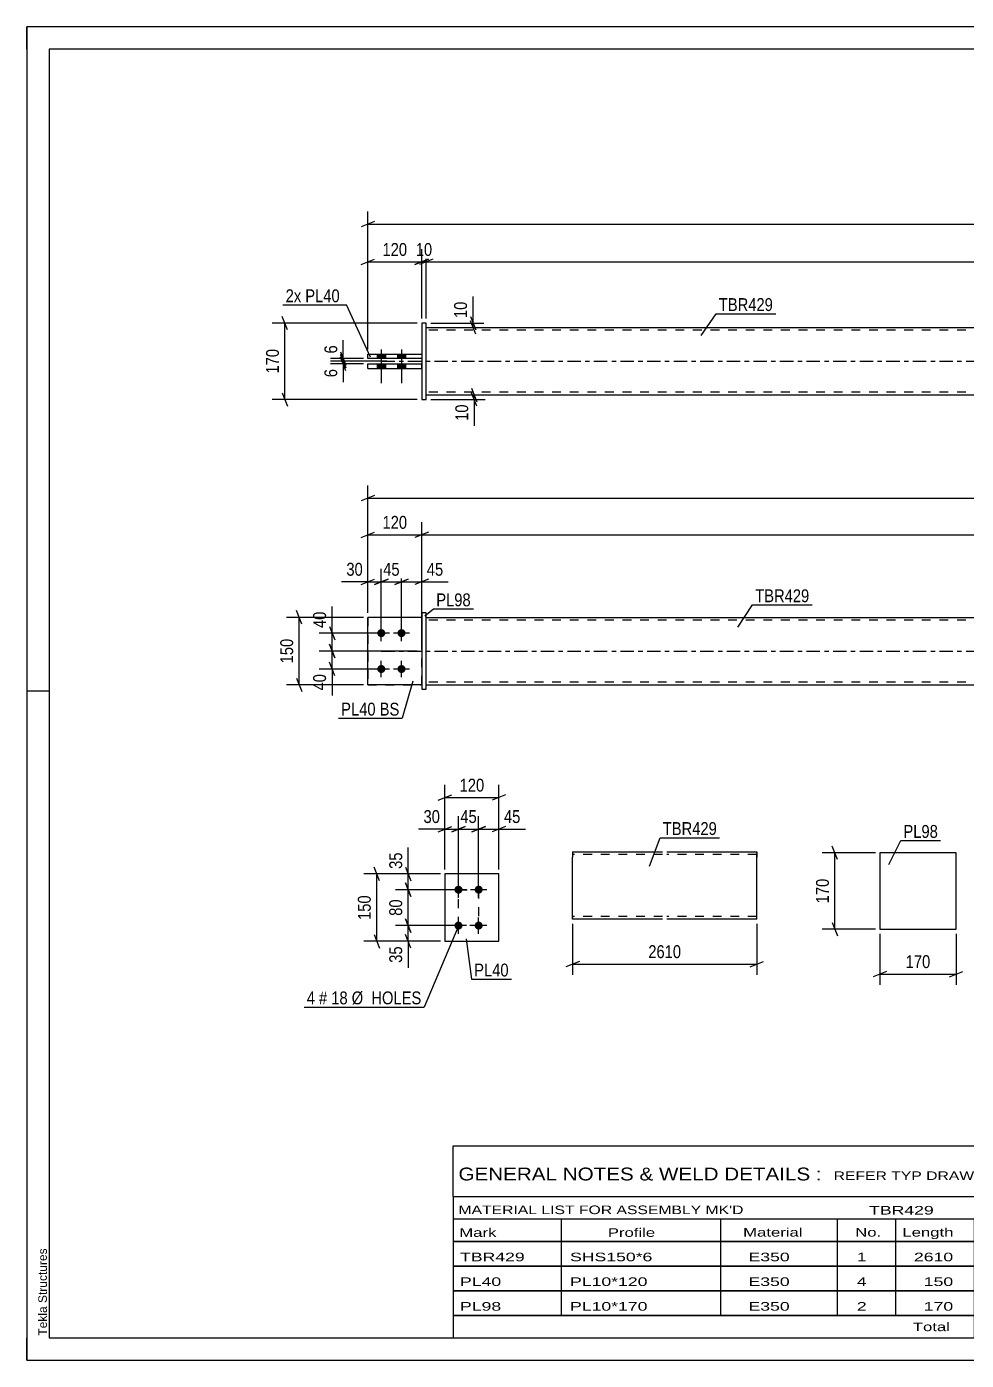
# Model space of a CAD drawing. Header units: millimetres. Extents: x 0 to 420, y 0 to 297.
# Drawn here: x 0 to 209.2, y 0 to 297 of the extents above; entities that cross this region are included whole.
import ezdxf

# ---------------------------------------------------------------- set-up
doc = ezdxf.new("R2010")
doc.units = ezdxf.units.MM
doc.linetypes.add('DXK_LINE_DOT2', pattern=[3.9198, 1.9599, -1.9599])
doc.linetypes.add('DXK_LINE_DOT3', pattern=[5.9187, 2.979, -0.9799, 0.9799, -0.9799])
doc.styles.add('Arial', font='ARIAL.TTF', dxfattribs={"height": 0.2})
doc.styles.add('Arial Narrow', font='ARIALN.TTF', dxfattribs={"height": 0.2})

# ---------------------------------------------------------------- blocks, each defined once
blk = doc.blocks.new('Unknown-580574334-1163')
at = {"color": 5, "linetype": 'Continuous'}
for p, q in [((420, 297), (0, 297)), ((0, 297), (0, 0)), ((0, 292), (0, 297)), ((415, 292), (5, 292)), ((5, 292), (5, 5)), ((5, 149), (0, 149)), ((0, 0), (0, 5)), ((5, 5), (415, 5)), ((0, 0), (420, 0))]:
    blk.add_line(p, q, dxfattribs=at)
at = {"color": 174, "linetype": 'Continuous', "style": 'Arial'}
blk.add_text('Tekla Structures', height=1.9102, rotation=90, dxfattribs=at).set_placement((4.5, 5.5))
blk = doc.blocks.new('Part-580574334-1761 - 1733')
at = {"color": 2, "linetype": 'Continuous'}
for p, q in [((87.97, 165.45), (75.97, 165.45)), ((75.97, 150.45), (75.97, 165.45)), ((87.97, 150.45), (75.97, 150.45))]:
    blk.add_line(p, q, dxfattribs=at)
at = {"color": 7, "linetype": 'DXK_LINE_DOT2'}
blk.add_line((87.97, 150.45), (87.97, 165.45), dxfattribs=at)
blk = doc.blocks.new('Bolt-580574334-1735 - 1733')
at = {"linetype": 'Continuous'}
for points in [[(78.97, 161.05, -1), (78.97, 162.85, -1)], [(83.47, 161.05, -1), (83.47, 162.85, -1)], [(78.97, 153.05, -1), (78.97, 154.85, -1)], [(83.47, 153.05, -1), (83.47, 154.85, -1)]]:
    blk.add_hatch(color=1, dxfattribs=at).paths.add_polyline_path(points)
at = {"color": 1, "linetype": 'Continuous'}
for p, q in [((78.97, 160.15), (78.97, 163.75)), ((83.47, 160.15), (83.47, 163.75)), ((80.77, 161.95), (77.17, 161.95)), ((85.27, 161.95), (81.67, 161.95)), ((78.97, 152.15), (78.97, 155.75)), ((83.47, 152.15), (83.47, 155.75)), ((80.77, 153.95), (77.17, 153.95)), ((85.27, 153.95), (81.67, 153.95))]:
    blk.add_line(p, q, dxfattribs=at)
blk = doc.blocks.new('Part-580574334-1741 - 1733')
at = {"color": 2, "linetype": 'Continuous'}
for p, q in [((88.97, 165.45), (216.97, 165.45)), ((217.07, 165.45), (345.07, 165.45)), ((88.97, 150.45), (216.97, 150.45)), ((217.07, 150.45), (345.07, 150.45))]:
    blk.add_line(p, q, dxfattribs=at)
at = {"color": 7, "linetype": 'DXK_LINE_DOT2'}
for p, q in [((88.97, 150.45), (88.97, 165.45)), ((216.97, 164.85), (88.97, 164.85)), ((345.07, 164.85), (217.07, 164.85)), ((345.07, 150.45), (345.07, 165.45)), ((216.97, 151.05), (88.97, 151.05)), ((345.07, 151.05), (217.07, 151.05))]:
    blk.add_line(p, q, dxfattribs=at)
at = {"color": 7, "linetype": 'DXK_LINE_DOT3'}
for p, q in [((78.97, 157.95), (216.97, 157.95)), ((217.07, 157.95), (355.07, 157.95))]:
    blk.add_line(p, q, dxfattribs=at)
blk = doc.blocks.new('Part-580574334-1756 - 1733')
at = {"color": 2, "linetype": 'Continuous'}
for p, q in [((88.97, 166.45), (87.97, 166.45)), ((87.97, 166.45), (87.97, 149.45)), ((88.97, 149.45), (88.97, 166.45)), ((87.97, 149.45), (88.97, 149.45))]:
    blk.add_line(p, q, dxfattribs=at)
blk = doc.blocks.new('Part-580574334-1766 - 1733')
at = {"color": 7, "linetype": 'DXK_LINE_DOT2'}
for p, q in [((87.97, 165.45), (75.97, 165.45)), ((75.97, 165.45), (75.97, 150.45)), ((87.97, 150.45), (87.97, 165.45)), ((75.97, 150.45), (87.97, 150.45))]:
    blk.add_line(p, q, dxfattribs=at)
blk = doc.blocks.new('Part-580574334-1440 - 1390')
at = {"color": 2, "linetype": 'Continuous'}
for p, q in [((88.97, 229.99), (216.97, 229.99)), ((217.07, 229.99), (345.07, 229.99)), ((88.97, 214.99), (216.97, 214.99)), ((217.07, 214.99), (345.07, 214.99))]:
    blk.add_line(p, q, dxfattribs=at)
at = {"color": 7, "linetype": 'DXK_LINE_DOT2'}
for p, q in [((88.97, 214.99), (88.97, 229.99)), ((216.97, 229.39), (88.97, 229.39)), ((345.07, 229.39), (217.07, 229.39)), ((345.07, 229.99), (345.07, 214.99)), ((216.97, 215.59), (88.97, 215.59)), ((345.07, 215.59), (217.07, 215.59))]:
    blk.add_line(p, q, dxfattribs=at)
at = {"color": 7, "linetype": 'DXK_LINE_DOT3'}
for p, q in [((78.97, 222.49), (216.97, 222.49)), ((217.07, 222.49), (355.07, 222.49))]:
    blk.add_line(p, q, dxfattribs=at)
blk = doc.blocks.new('Bolt-580574334-1424 - 1390')
at = {"linetype": 'Continuous'}
for points in [[(78.07, 223.09), (79.87, 223.09), (79.87, 224.09), (78.07, 224.09)], [(78.07, 223.09), (79.87, 223.09), (79.87, 224.09), (78.07, 224.09)], [(82.57, 223.09), (84.37, 223.09), (84.37, 224.09), (82.57, 224.09)], [(82.57, 223.09), (84.37, 223.09), (84.37, 224.09), (82.57, 224.09)], [(78.07, 220.89), (79.87, 220.89), (79.87, 221.89), (78.07, 221.89)], [(78.07, 220.89), (79.87, 220.89), (79.87, 221.89), (78.07, 221.89)], [(82.57, 220.89), (84.37, 220.89), (84.37, 221.89), (82.57, 221.89)], [(82.57, 220.89), (84.37, 220.89), (84.37, 221.89), (82.57, 221.89)]]:
    blk.add_hatch(color=1, dxfattribs=at).paths.add_polyline_path(points)
at = {"color": 1, "linetype": 'Continuous'}
for p, q in [((78.07, 224.09), (78.07, 223.09)), ((78.07, 224.09), (78.07, 223.09)), ((78.97, 225.09), (78.97, 217.59)), ((78.97, 225.09), (78.97, 217.59)), ((79.87, 224.09), (79.87, 223.09)), ((79.87, 224.09), (79.87, 223.09)), ((82.57, 224.09), (82.57, 223.09)), ((82.57, 224.09), (82.57, 223.09)), ((83.47, 225.09), (83.47, 217.59)), ((83.47, 225.09), (83.47, 217.59)), ((84.37, 224.09), (84.37, 223.09)), ((84.37, 224.09), (84.37, 223.09)), ((78.07, 221.89), (78.07, 220.89)), ((78.07, 221.89), (78.07, 220.89)), ((79.87, 221.89), (79.87, 220.89)), ((79.87, 221.89), (79.87, 220.89)), ((82.57, 221.89), (82.57, 220.89)), ((82.57, 221.89), (82.57, 220.89)), ((84.37, 221.89), (84.37, 220.89)), ((84.37, 221.89), (84.37, 220.89))]:
    blk.add_line(p, q, dxfattribs=at)
blk = doc.blocks.new('Part-580574334-1451 - 1390')
at = {"color": 2, "linetype": 'Continuous'}
for p, q in [((75.97, 224.09), (87.97, 224.09)), ((75.97, 223.09), (75.97, 224.09)), ((87.97, 223.09), (75.97, 223.09))]:
    blk.add_line(p, q, dxfattribs=at)
at = {"color": 7, "linetype": 'DXK_LINE_DOT2'}
blk.add_line((87.97, 224.09), (87.97, 223.09), dxfattribs=at)
blk = doc.blocks.new('Part-580574334-1456 - 1390')
at = {"color": 2, "linetype": 'Continuous'}
for p, q in [((75.97, 220.89), (75.97, 221.89)), ((75.97, 221.89), (87.97, 221.89)), ((75.97, 220.89), (87.97, 220.89))]:
    blk.add_line(p, q, dxfattribs=at)
at = {"color": 7, "linetype": 'DXK_LINE_DOT2'}
blk.add_line((87.97, 220.89), (87.97, 221.89), dxfattribs=at)
blk = doc.blocks.new('Part-580574334-1457 - 1390')
at = {"color": 2, "linetype": 'Continuous'}
for p, q in [((88.97, 230.99), (87.97, 230.99)), ((87.97, 230.99), (87.97, 213.99)), ((88.97, 213.99), (88.97, 230.99)), ((87.97, 213.99), (88.97, 213.99))]:
    blk.add_line(p, q, dxfattribs=at)
blk = doc.blocks.new('Part-580574334-2157 - 2117')
at = {"color": 2, "linetype": 'Continuous'}
for p, q in [((105.15, 108.31), (93.15, 108.31)), ((93.15, 108.31), (93.15, 93.31)), ((105.15, 93.31), (105.15, 108.31)), ((93.15, 93.31), (105.15, 93.31))]:
    blk.add_line(p, q, dxfattribs=at)
blk = doc.blocks.new('Bolt-580574334-2152 - 2117')
at = {"linetype": 'Continuous'}
for points in [[(96.15, 103.91, -1), (96.15, 105.71, -1)], [(100.65, 103.91, -1), (100.65, 105.71, -1)], [(96.15, 95.91, -1), (96.15, 97.71, -1)], [(100.65, 95.91, -1), (100.65, 97.71, -1)]]:
    blk.add_hatch(color=1, dxfattribs=at).paths.add_polyline_path(points)
at = {"color": 1, "linetype": 'Continuous'}
for p, q in [((97.95, 104.81), (94.35, 104.81)), ((96.15, 103.01), (96.15, 106.61)), ((102.45, 104.81), (98.85, 104.81)), ((100.65, 103.01), (100.65, 106.61)), ((96.15, 95.01), (96.15, 98.61)), ((100.65, 95.01), (100.65, 98.61)), ((97.95, 96.81), (94.35, 96.81)), ((102.45, 96.81), (98.85, 96.81))]:
    blk.add_line(p, q, dxfattribs=at)
blk = doc.blocks.new('Part-580574334-2288 - 2282')
at = {"color": 2, "linetype": 'Continuous'}
for p, q in [((206.99, 113.01), (189.99, 113.01)), ((189.99, 113.01), (189.99, 96.01)), ((206.99, 96.01), (206.99, 113.01)), ((189.99, 96.01), (206.99, 96.01))]:
    blk.add_line(p, q, dxfattribs=at)
blk = doc.blocks.new('Part-580574334-2314 - 2307')
at = {"color": 2, "linetype": 'Continuous'}
for p, q in [((121.58, 113.23), (121.58, 112.03)), ((121.58, 113.23), (141.58, 113.23)), ((142.58, 113.23), (162.58, 113.23)), ((162.58, 113.23), (162.58, 113.14)), ((162.58, 113.14), (162.58, 112.03)), ((121.58, 98.97), (121.58, 112.03)), ((162.58, 98.23), (162.58, 112.03)), ((121.58, 98.32), (121.58, 98.97)), ((121.58, 98.23), (121.58, 98.32)), ((141.58, 98.23), (121.58, 98.23)), ((162.58, 98.23), (142.58, 98.23))]:
    blk.add_line(p, q, dxfattribs=at)
at = {"color": 7, "linetype": 'DXK_LINE_DOT2'}
for p, q in [((162.58, 112.03), (162.58, 112.88)), ((141.58, 112.63), (121.58, 112.63)), ((162.58, 112.63), (142.58, 112.63)), ((121.58, 98.97), (121.58, 98.58)), ((121.58, 98.83), (121.58, 98.88)), ((141.58, 98.83), (121.58, 98.83)), ((162.58, 98.83), (142.58, 98.83)), ((162.58, 98.83), (162.58, 98.88))]:
    blk.add_line(p, q, dxfattribs=at)
blk = doc.blocks.new('Rectangle-580574334-2267 - 2117')
at = {"color": 1, "linetype": 'DXK_LINE_DOT2'}
blk.add_lwpolyline([(96.15, 104.81), (100.65, 104.81), (100.65, 96.81), (96.15, 96.81), (96.15, 104.81)], close=True, dxfattribs=at)
blk = doc.blocks.new('StraightDimension-580574334-1850 - 1733')
at = {"color": 7, "linetype": 'Continuous'}
for p, q in [((75.97, 166.45), (75.97, 194.83)), ((358.07, 166.45), (358.07, 194.83)), ((77.47, 192.58), (74.47, 191.38)), ((75.97, 191.98), (358.07, 191.98)), ((356.57, 191.38), (359.57, 192.58))]:
    blk.add_line(p, q, dxfattribs=at)
at = {"color": 0}
blk.add_wipeout([(221.28, 192.73), (221.28, 196.93), (212.77, 196.93), (212.77, 192.73)], dxfattribs=at)
at = {"color": 3, "style": 'Arial Narrow'}
blk.add_text('2870', height=2.863, dxfattribs=at).set_placement((213.37, 193.33))
blk = doc.blocks.new('StraightDimension-580574334-1994 - 1733')
at = {"color": 7, "linetype": 'Continuous'}
for p, q in [((86.97, 157.95), (65.16, 157.95)), ((67.41, 159.45), (68.61, 156.45)), ((68.01, 153.95), (68.01, 157.95)), ((68.61, 152.45), (67.41, 155.45)), ((77.97, 153.95), (65.16, 153.95))]:
    blk.add_line(p, q, dxfattribs=at)
at = {"color": 0}
blk.add_wipeout([(67.26, 153.43), (63.06, 153.43), (63.06, 148.57), (67.26, 148.57)], dxfattribs=at)
at = {"color": 7, "linetype": 'Continuous'}
blk.add_line((68.01, 153.95), (68.01, 148.05), dxfattribs=at)
blk.add_line((68.01, 153.95), (68.01, 148.05), dxfattribs=at)
at = {"color": 3, "style": 'Arial Narrow'}
blk.add_text('40', height=2.863, rotation=90.0002, dxfattribs=at).set_placement((66.66, 149.17))
blk = doc.blocks.new('StraightDimension-580574334-1908 - 1733')
at = {"color": 7, "linetype": 'Continuous'}
for p, q in [((89.47, 184.43), (86.47, 183.23)), ((87.97, 158.95), (87.97, 186.68)), ((344.57, 183.23), (347.57, 184.43)), ((346.07, 166.45), (346.07, 186.68)), ((87.97, 183.83), (346.07, 183.83))]:
    blk.add_line(p, q, dxfattribs=at)
at = {"color": 0}
blk.add_wipeout([(221.28, 184.58), (221.28, 188.78), (212.77, 188.78), (212.77, 184.58)], dxfattribs=at)
at = {"color": 3, "style": 'Arial Narrow'}
blk.add_text('2630', height=2.863, dxfattribs=at).set_placement((213.37, 185.18))
blk = doc.blocks.new('StraightDimension-580574334-1923 - 1733')
at = {"color": 7, "linetype": 'Continuous'}
for p, q in [((74.47, 183.23), (77.47, 184.43)), ((75.97, 166.45), (75.97, 186.68)), ((89.47, 184.43), (86.47, 183.23)), ((87.97, 158.95), (87.97, 186.68)), ((75.97, 183.83), (87.97, 183.83))]:
    blk.add_line(p, q, dxfattribs=at)
at = {"color": 0}
blk.add_wipeout([(85.31, 184.58), (85.31, 188.78), (78.63, 188.78), (78.63, 184.58)], dxfattribs=at)
at = {"color": 3, "style": 'Arial Narrow'}
blk.add_text('120', height=2.863, dxfattribs=at).set_placement((79.23, 185.18))
blk = doc.blocks.new('StraightDimension-580574334-1939 - 1733')
at = {"color": 7, "linetype": 'Continuous'}
for p, q in [((83.47, 162.95), (83.47, 176.23)), ((87.97, 166.45), (87.97, 176.23)), ((81.97, 172.78), (84.97, 173.98)), ((83.47, 173.38), (87.97, 173.38)), ((89.47, 173.98), (86.47, 172.78))]:
    blk.add_line(p, q, dxfattribs=at)
at = {"color": 0}
blk.add_wipeout([(93.35, 174.13), (93.35, 178.33), (88.5, 178.33), (88.5, 174.13)], dxfattribs=at)
at = {"color": 7, "linetype": 'Continuous'}
blk.add_line((87.97, 173.38), (93.88, 173.38), dxfattribs=at)
blk.add_line((87.97, 173.38), (93.88, 173.38), dxfattribs=at)
at = {"color": 3, "style": 'Arial Narrow'}
blk.add_text('45', height=2.863, dxfattribs=at).set_placement((89.1, 174.73))
blk = doc.blocks.new('StraightDimension-580574334-1955 - 1733')
at = {"color": 7, "linetype": 'Continuous'}
for p, q in [((78.97, 162.95), (78.97, 176.23)), ((83.47, 162.95), (83.47, 176.23)), ((77.47, 172.78), (80.47, 173.98)), ((78.97, 173.38), (83.47, 173.38)), ((84.97, 173.98), (81.97, 172.78))]:
    blk.add_line(p, q, dxfattribs=at)
at = {"color": 0}
blk.add_wipeout([(83.65, 174.13), (83.65, 178.33), (78.79, 178.33), (78.79, 174.13)], dxfattribs=at)
at = {"color": 3, "style": 'Arial Narrow'}
blk.add_text('45', height=2.863, dxfattribs=at).set_placement((79.39, 174.73))
blk = doc.blocks.new('StraightDimension-580574334-1968 - 1733')
at = {"color": 7, "linetype": 'Continuous'}
for p, q in [((75.97, 166.45), (75.97, 176.23)), ((78.97, 162.95), (78.97, 176.23)), ((74.47, 172.78), (77.47, 173.98)), ((75.97, 173.38), (78.97, 173.38)), ((80.47, 173.98), (77.47, 172.78))]:
    blk.add_line(p, q, dxfattribs=at)
at = {"color": 0}
blk.add_wipeout([(75.45, 174.13), (75.45, 178.33), (70.59, 178.33), (70.59, 174.13)], dxfattribs=at)
at = {"color": 7, "linetype": 'Continuous'}
blk.add_line((75.97, 173.38), (70.07, 173.38), dxfattribs=at)
blk.add_line((75.97, 173.38), (70.07, 173.38), dxfattribs=at)
at = {"color": 3, "style": 'Arial Narrow'}
blk.add_text('30', height=2.863, dxfattribs=at).set_placement((71.19, 174.73))
blk = doc.blocks.new('StraightDimension-580574334-1985 - 1733')
at = {"color": 7, "linetype": 'Continuous'}
for p, q in [((67.41, 163.45), (68.61, 160.45)), ((77.97, 161.95), (65.16, 161.95)), ((68.01, 157.95), (68.01, 161.95)), ((86.97, 157.95), (65.16, 157.95)), ((68.61, 156.45), (67.41, 159.45))]:
    blk.add_line(p, q, dxfattribs=at)
at = {"color": 0}
blk.add_wipeout([(67.26, 167.34), (63.06, 167.34), (63.06, 162.48), (67.26, 162.48)], dxfattribs=at)
at = {"color": 7, "linetype": 'Continuous'}
blk.add_line((68.01, 161.95), (68.01, 167.86), dxfattribs=at)
blk.add_line((68.01, 161.95), (68.01, 167.86), dxfattribs=at)
at = {"color": 3, "style": 'Arial Narrow'}
blk.add_text('40', height=2.863, rotation=90.0002, dxfattribs=at).set_placement((66.66, 163.08))
blk = doc.blocks.new('StraightDimension-580574334-2004 - 1733')
at = {"color": 7, "linetype": 'Continuous'}
for p, q in [((61.28, 163.95), (60.08, 166.95)), ((74.97, 165.45), (57.83, 165.45)), ((60.68, 150.45), (60.68, 165.45)), ((60.08, 151.95), (61.28, 148.95)), ((74.97, 150.45), (57.83, 150.45))]:
    blk.add_line(p, q, dxfattribs=at)
at = {"color": 0}
blk.add_wipeout([(59.93, 161.3), (55.73, 161.3), (55.73, 154.61), (59.93, 154.61)], dxfattribs=at)
at = {"color": 3, "style": 'Arial Narrow'}
blk.add_text('150', height=2.863, rotation=90.0002, dxfattribs=at).set_placement((59.33, 155.21))
blk = doc.blocks.new('StraightDimension-580574334-1665 - 1390')
at = {"color": 7, "linetype": 'Continuous'}
for p, q in [((58.11, 229.49), (56.91, 232.49)), ((86.97, 230.99), (54.66, 230.99)), ((57.51, 213.99), (57.51, 230.99)), ((86.97, 213.99), (54.66, 213.99)), ((56.91, 215.49), (58.11, 212.49))]:
    blk.add_line(p, q, dxfattribs=at)
at = {"color": 0}
blk.add_wipeout([(56.76, 225.83), (52.56, 225.83), (52.56, 219.15), (56.76, 219.15)], dxfattribs=at)
at = {"color": 3, "style": 'Arial Narrow'}
blk.add_text('170', height=2.863, rotation=90.0002, dxfattribs=at).set_placement((56.16, 219.75))
blk = doc.blocks.new('StraightDimension-580574334-1562 - 1390')
at = {"color": 7, "linetype": 'Continuous'}
for p, q in [((75.97, 225.09), (75.97, 255.86)), ((358.07, 225.09), (358.07, 255.86)), ((77.47, 253.61), (74.47, 252.41)), ((75.97, 253.01), (358.07, 253.01)), ((356.57, 252.41), (359.57, 253.61))]:
    blk.add_line(p, q, dxfattribs=at)
at = {"color": 0}
blk.add_wipeout([(221.28, 253.76), (221.28, 257.96), (212.77, 257.96), (212.77, 253.76)], dxfattribs=at)
at = {"color": 3, "style": 'Arial Narrow'}
blk.add_text('2870', height=2.863, dxfattribs=at).set_placement((213.37, 254.36))
blk = doc.blocks.new('StraightDimension-580574334-1583 - 1390')
at = {"color": 7, "linetype": 'Continuous'}
for p, q in [((88.97, 231.99), (88.97, 247.45)), ((345.07, 231.99), (345.07, 247.45)), ((90.47, 245.2), (87.47, 244)), ((88.97, 244.6), (345.07, 244.6)), ((343.57, 244), (346.57, 245.2))]:
    blk.add_line(p, q, dxfattribs=at)
at = {"color": 0}
blk.add_wipeout([(221.28, 245.35), (221.28, 249.55), (212.77, 249.55), (212.77, 245.35)], dxfattribs=at)
at = {"color": 3, "style": 'Arial Narrow'}
blk.add_text('2610', height=2.863, dxfattribs=at).set_placement((213.37, 245.95))
blk = doc.blocks.new('StraightDimension-580574334-1593 - 1390')
at = {"color": 7, "linetype": 'Continuous'}
for p, q in [((87.97, 231.99), (87.97, 247.45)), ((88.97, 231.99), (88.97, 247.45)), ((86.47, 244), (89.47, 245.2)), ((90.47, 245.2), (87.47, 244)), ((87.97, 244.6), (88.97, 244.6))]:
    blk.add_line(p, q, dxfattribs=at)
at = {"color": 0}
blk.add_wipeout([(90.9, 245.35), (90.9, 249.55), (86.04, 249.55), (86.04, 245.35)], dxfattribs=at)
at = {"color": 3, "style": 'Arial Narrow'}
blk.add_text('10', height=2.863, dxfattribs=at).set_placement((86.64, 245.95))
blk = doc.blocks.new('StraightDimension-580574334-1603 - 1390')
at = {"color": 7, "linetype": 'Continuous'}
for p, q in [((75.97, 225.09), (75.97, 247.45)), ((87.97, 231.99), (87.97, 247.45)), ((74.47, 244), (77.47, 245.2)), ((75.97, 244.6), (87.97, 244.6)), ((89.47, 245.2), (86.47, 244))]:
    blk.add_line(p, q, dxfattribs=at)
at = {"color": 0}
blk.add_wipeout([(85.31, 245.35), (85.31, 249.55), (78.63, 249.55), (78.63, 245.35)], dxfattribs=at)
at = {"color": 3, "style": 'Arial Narrow'}
blk.add_text('120', height=2.863, dxfattribs=at).set_placement((79.23, 245.95))
blk = doc.blocks.new('StraightDimension-580574334-1624 - 1390')
at = {"color": 7, "linetype": 'Continuous'}
for p, q in [((89.97, 214.99), (102.07, 214.99)), ((89.97, 213.99), (102.07, 213.99)), ((99.07, 216.49), (100.27, 213.49)), ((100.27, 212.49), (99.07, 215.49)), ((99.67, 213.99), (99.67, 214.99))]:
    blk.add_line(p, q, dxfattribs=at)
at = {"color": 0}
blk.add_wipeout([(98.92, 213.46), (94.72, 213.46), (94.72, 208.61), (98.92, 208.61)], dxfattribs=at)
at = {"color": 7, "linetype": 'Continuous'}
blk.add_line((99.67, 213.99), (99.67, 208.08), dxfattribs=at)
blk.add_line((99.67, 213.99), (99.67, 208.08), dxfattribs=at)
at = {"color": 3, "style": 'Arial Narrow'}
blk.add_text('10', height=2.863, rotation=90.0002, dxfattribs=at).set_placement((98.32, 209.21))
blk = doc.blocks.new('StraightDimension-580574334-1634 - 1390')
at = {"color": 7, "linetype": 'Continuous'}
for p, q in [((98.8, 232.49), (100, 229.49)), ((89.97, 230.99), (101.8, 230.99)), ((89.97, 229.99), (101.8, 229.99)), ((100, 228.49), (98.8, 231.49)), ((99.4, 229.99), (99.4, 230.99))]:
    blk.add_line(p, q, dxfattribs=at)
at = {"color": 0}
blk.add_wipeout([(98.65, 236.37), (94.45, 236.37), (94.45, 231.51), (98.65, 231.51)], dxfattribs=at)
at = {"color": 7, "linetype": 'Continuous'}
blk.add_line((99.4, 230.99), (99.4, 236.89), dxfattribs=at)
blk.add_line((99.4, 230.99), (99.4, 236.89), dxfattribs=at)
at = {"color": 3, "style": 'Arial Narrow'}
blk.add_text('10', height=2.863, rotation=90.0002, dxfattribs=at).set_placement((98.05, 232.11))
blk = doc.blocks.new('StraightDimension-580574334-1676 - 1390')
at = {"color": 7, "linetype": 'Continuous'}
for p, q in [((69.9, 223.99), (71.1, 220.99)), ((71.1, 220.39), (69.9, 223.39)), ((80.22, 222.49), (67.65, 222.49)), ((74.97, 221.89), (67.65, 221.89)), ((70.5, 221.89), (70.5, 222.49))]:
    blk.add_line(p, q, dxfattribs=at)
at = {"color": 0}
blk.add_wipeout([(69.75, 221.36), (65.55, 221.36), (65.55, 218.33), (69.75, 218.33)], dxfattribs=at)
at = {"color": 7, "linetype": 'Continuous'}
blk.add_line((70.5, 221.89), (70.5, 217.81), dxfattribs=at)
blk.add_line((70.5, 221.89), (70.5, 217.81), dxfattribs=at)
at = {"color": 3, "style": 'Arial Narrow'}
blk.add_text('6', height=2.86, rotation=90.0002, dxfattribs=at).set_placement((69.15, 218.93))
blk = doc.blocks.new('StraightDimension-580574334-1686 - 1390')
at = {"color": 7, "linetype": 'Continuous'}
for p, q in [((74.97, 223.09), (67.65, 223.09)), ((69.9, 224.59), (71.1, 221.59)), ((71.1, 220.99), (69.9, 223.99)), ((70.5, 222.49), (70.5, 223.09)), ((80.22, 222.49), (67.65, 222.49))]:
    blk.add_line(p, q, dxfattribs=at)
at = {"color": 0}
blk.add_wipeout([(69.75, 226.64), (65.55, 226.64), (65.55, 223.61), (69.75, 223.61)], dxfattribs=at)
at = {"color": 7, "linetype": 'Continuous'}
blk.add_line((70.5, 223.09), (70.5, 227.17), dxfattribs=at)
blk.add_line((70.5, 223.09), (70.5, 227.17), dxfattribs=at)
at = {"color": 3, "style": 'Arial Narrow'}
blk.add_text('6', height=2.86, rotation=90.0002, dxfattribs=at).set_placement((69.15, 224.21))
blk = doc.blocks.new('StraightDimension-580574334-2160 - 2117')
at = {"color": 7, "linetype": 'Continuous'}
for p, q in [((93.15, 109.31), (93.15, 128.16)), ((105.15, 109.31), (105.15, 128.16)), ((91.65, 124.71), (94.65, 125.91)), ((93.15, 125.31), (105.15, 125.31)), ((106.65, 125.91), (103.65, 124.71))]:
    blk.add_line(p, q, dxfattribs=at)
at = {"color": 0}
blk.add_wipeout([(102.5, 126.06), (102.5, 130.26), (95.81, 130.26), (95.81, 126.06)], dxfattribs=at)
at = {"color": 3, "style": 'Arial Narrow'}
blk.add_text('120', height=2.863, dxfattribs=at).set_placement((96.41, 126.66))
blk = doc.blocks.new('StraightDimension-580574334-2177 - 2117')
at = {"color": 7, "linetype": 'Continuous'}
for p, q in [((94.65, 117.71), (97.65, 118.91)), ((96.15, 105.81), (96.15, 121.16)), ((102.15, 118.91), (99.15, 117.71)), ((100.65, 105.81), (100.65, 121.16)), ((96.15, 118.31), (100.65, 118.31))]:
    blk.add_line(p, q, dxfattribs=at)
at = {"color": 0}
blk.add_wipeout([(100.83, 119.06), (100.83, 123.26), (95.97, 123.26), (95.97, 119.06)], dxfattribs=at)
at = {"color": 3, "style": 'Arial Narrow'}
blk.add_text('45', height=2.863, dxfattribs=at).set_placement((96.57, 119.66))
blk = doc.blocks.new('StraightDimension-580574334-2187 - 2117')
at = {"color": 7, "linetype": 'Continuous'}
for p, q in [((91.65, 117.71), (94.65, 118.91)), ((93.15, 109.31), (93.15, 121.16)), ((97.65, 118.91), (94.65, 117.71)), ((96.15, 105.81), (96.15, 121.16)), ((93.15, 118.31), (96.15, 118.31))]:
    blk.add_line(p, q, dxfattribs=at)
at = {"color": 0}
blk.add_wipeout([(92.63, 119.06), (92.63, 123.26), (87.77, 123.26), (87.77, 119.06)], dxfattribs=at)
at = {"color": 7, "linetype": 'Continuous'}
blk.add_line((93.15, 118.31), (87.25, 118.31), dxfattribs=at)
blk.add_line((93.15, 118.31), (87.25, 118.31), dxfattribs=at)
at = {"color": 3, "style": 'Arial Narrow'}
blk.add_text('30', height=2.863, dxfattribs=at).set_placement((88.37, 119.66))
blk = doc.blocks.new('StraightDimension-580574334-2200 - 2117')
at = {"color": 7, "linetype": 'Continuous'}
for p, q in [((99.15, 117.71), (102.15, 118.91)), ((100.65, 105.81), (100.65, 121.16)), ((106.65, 118.91), (103.65, 117.71)), ((105.15, 109.31), (105.15, 121.16)), ((100.65, 118.31), (105.15, 118.31))]:
    blk.add_line(p, q, dxfattribs=at)
at = {"color": 0}
blk.add_wipeout([(110.53, 119.06), (110.53, 123.26), (105.68, 123.26), (105.68, 119.06)], dxfattribs=at)
at = {"color": 7, "linetype": 'Continuous'}
blk.add_line((105.15, 118.31), (111.06, 118.31), dxfattribs=at)
blk.add_line((105.15, 118.31), (111.06, 118.31), dxfattribs=at)
at = {"color": 3, "style": 'Arial Narrow'}
blk.add_text('45', height=2.863, dxfattribs=at).set_placement((106.28, 119.66))
blk = doc.blocks.new('StraightDimension-580574334-2214 - 2117')
at = {"color": 7, "linetype": 'Continuous'}
for p, q in [((92.15, 108.31), (75.11, 108.31)), ((78.56, 106.81), (77.36, 109.81)), ((77.96, 93.31), (77.96, 108.31)), ((92.15, 93.31), (75.11, 93.31)), ((77.36, 94.81), (78.56, 91.81))]:
    blk.add_line(p, q, dxfattribs=at)
at = {"color": 0}
blk.add_wipeout([(77.21, 104.16), (73.01, 104.16), (73.01, 97.47), (77.21, 97.47)], dxfattribs=at)
at = {"color": 3, "style": 'Arial Narrow'}
blk.add_text('150', height=2.863, rotation=90.0002, dxfattribs=at).set_placement((76.61, 98.07))
blk = doc.blocks.new('StraightDimension-580574334-2231 - 2117')
at = {"color": 7, "linetype": 'Continuous'}
for p, q in [((84.36, 98.31), (85.56, 95.31)), ((95.15, 96.81), (82.11, 96.81)), ((84.96, 93.31), (84.96, 96.81)), ((92.15, 93.31), (82.11, 93.31)), ((85.56, 91.81), (84.36, 94.81))]:
    blk.add_line(p, q, dxfattribs=at)
at = {"color": 0}
blk.add_wipeout([(84.21, 92.79), (80.01, 92.79), (80.01, 87.93), (84.21, 87.93)], dxfattribs=at)
at = {"color": 7, "linetype": 'Continuous'}
blk.add_line((84.96, 93.31), (84.96, 87.41), dxfattribs=at)
blk.add_line((84.96, 93.31), (84.96, 87.41), dxfattribs=at)
at = {"color": 3, "style": 'Arial Narrow'}
blk.add_text('35', height=2.863, rotation=90.0002, dxfattribs=at).set_placement((83.61, 88.53))
blk = doc.blocks.new('StraightDimension-580574334-2244 - 2117')
at = {"color": 7, "linetype": 'Continuous'}
for p, q in [((95.15, 104.81), (82.11, 104.81)), ((84.36, 106.31), (85.56, 103.31)), ((84.96, 96.81), (84.96, 104.81)), ((85.56, 95.31), (84.36, 98.31)), ((95.15, 96.81), (82.11, 96.81))]:
    blk.add_line(p, q, dxfattribs=at)
at = {"color": 0}
blk.add_wipeout([(84.21, 103.24), (80.01, 103.24), (80.01, 98.39), (84.21, 98.39)], dxfattribs=at)
at = {"color": 3, "style": 'Arial Narrow'}
blk.add_text('80', height=2.863, rotation=90.0002, dxfattribs=at).set_placement((83.61, 98.99))
blk = doc.blocks.new('StraightDimension-580574334-2254 - 2117')
at = {"color": 7, "linetype": 'Continuous'}
for p, q in [((92.15, 108.31), (82.11, 108.31)), ((84.36, 109.81), (85.56, 106.81)), ((84.96, 104.81), (84.96, 108.31)), ((95.15, 104.81), (82.11, 104.81)), ((85.56, 103.31), (84.36, 106.31))]:
    blk.add_line(p, q, dxfattribs=at)
at = {"color": 0}
blk.add_wipeout([(84.21, 113.7), (80.01, 113.7), (80.01, 108.84), (84.21, 108.84)], dxfattribs=at)
at = {"color": 7, "linetype": 'Continuous'}
blk.add_line((84.96, 108.31), (84.96, 114.22), dxfattribs=at)
blk.add_line((84.96, 108.31), (84.96, 114.22), dxfattribs=at)
at = {"color": 3, "style": 'Arial Narrow'}
blk.add_text('35', height=2.863, rotation=90.0002, dxfattribs=at).set_placement((83.61, 109.44))
blk = doc.blocks.new('StraightDimension-580574334-2290 - 2282')
at = {"color": 7, "linetype": 'Continuous'}
for p, q in [((188.99, 113.01), (177.14, 113.01)), ((180.59, 111.51), (179.39, 114.51)), ((179.99, 96.01), (179.99, 113.01)), ((188.99, 96.01), (177.14, 96.01)), ((179.39, 97.51), (180.59, 94.51))]:
    blk.add_line(p, q, dxfattribs=at)
at = {"color": 0}
blk.add_wipeout([(179.24, 107.85), (175.04, 107.85), (175.04, 101.17), (179.24, 101.17)], dxfattribs=at)
at = {"color": 3, "style": 'Arial Narrow'}
blk.add_text('170', height=2.863, rotation=90.0002, dxfattribs=at).set_placement((178.64, 101.77))
blk = doc.blocks.new('StraightDimension-580574334-2299 - 2282')
at = {"color": 7, "linetype": 'Continuous'}
for p, q in [((189.99, 95.01), (189.99, 83.61)), ((206.99, 95.01), (206.99, 83.61)), ((191.49, 86.61), (188.49, 85.41)), ((205.49, 85.41), (208.49, 86.61)), ((189.99, 86.01), (206.99, 86.01))]:
    blk.add_line(p, q, dxfattribs=at)
at = {"color": 0}
blk.add_wipeout([(201.83, 86.76), (201.83, 90.96), (195.14, 90.96), (195.14, 86.76)], dxfattribs=at)
at = {"color": 3, "style": 'Arial Narrow'}
blk.add_text('170', height=2.863, dxfattribs=at).set_placement((195.74, 87.36))
blk = doc.blocks.new('StraightDimension-580574334-2317 - 2307')
at = {"color": 7, "linetype": 'Continuous'}
for p, q in [((121.58, 97.23), (121.58, 85.83)), ((162.58, 97.23), (162.58, 85.83)), ((123.08, 88.83), (120.08, 87.63)), ((121.58, 88.23), (162.58, 88.23)), ((161.08, 87.63), (164.08, 88.83))]:
    blk.add_line(p, q, dxfattribs=at)
at = {"color": 0}
blk.add_wipeout([(146.33, 88.98), (146.33, 93.18), (137.82, 93.18), (137.82, 88.98)], dxfattribs=at)
at = {"color": 3, "style": 'Arial Narrow'}
blk.add_text('2610', height=2.863, dxfattribs=at).set_placement((138.42, 89.58))
blk = doc.blocks.new('Unknown-580574334-3669')
at = {"color": 7, "linetype": 'Continuous'}
for p, q in [((95, 47.75), (255, 47.75)), ((95, 36.5), (95, 47.75)), ((255, 47.75), (255, 36.5)), ((95, 36.5), (255, 36.5)), ((95, 36.5), (95, 31.5)), ((255, 36.5), (255, 31.5)), ((95, 31.5), (255, 31.5)), ((95, 31.5), (95, 26.5)), ((119, 31.5), (119, 26.5)), ((154.5, 31.5), (154.5, 26.5)), ((180.5, 31.5), (180.5, 26.5)), ((193.5, 31.5), (193.5, 26.5)), ((211, 31.5), (211, 26.5)), ((233, 31.5), (233, 26.5)), ((255, 31.5), (255, 26.5)), ((95, 26.5), (255, 26.5)), ((95, 26.45), (95, 21.05)), ((95, 26.45), (255, 26.45)), ((119, 26.5), (119, 21)), ((154.5, 26.5), (154.5, 21)), ((180.5, 26.5), (180.5, 21)), ((193.5, 26.5), (193.5, 21)), ((211, 26.5), (211, 21)), ((233, 26.5), (233, 21)), ((255, 26.45), (255, 21.05)), ((95, 21.05), (255, 21.05)), ((95, 20.95), (95, 15.55)), ((95, 20.95), (255, 20.95)), ((119, 21), (119, 15.5)), ((154.5, 21), (154.5, 15.5)), ((180.5, 21), (180.5, 15.5)), ((193.5, 21), (193.5, 15.5)), ((211, 21), (211, 15.5)), ((233, 21), (233, 15.5)), ((255, 20.95), (255, 15.55)), ((95, 15.55), (255, 15.55)), ((95, 15.45), (95, 10.05)), ((95, 15.45), (255, 15.45)), ((119, 15.5), (119, 10)), ((154.5, 15.5), (154.5, 10)), ((180.5, 15.5), (180.5, 10)), ((193.5, 15.5), (193.5, 10)), ((211, 15.5), (211, 10)), ((233, 15.5), (233, 10)), ((255, 15.45), (255, 10.05)), ((95, 10.05), (255, 10.05)), ((95, 10), (255, 10)), ((95, 10), (95, 5)), ((211, 10), (211, 5)), ((233, 10), (233, 5)), ((255, 10), (255, 5)), ((95, 5), (255, 5))]:
    blk.add_line(p, q, dxfattribs=at)
at = {"color": 7, "style": 'Arial Narrow'}
for s, height, width, p in [('GENERAL NOTES & WELD DETAILS :', 2.8633, 1.4, (96.15, 40.06)), ('REFER TYP DRAWING TYP-01', 1.9089, 1.6, (179.7, 40.16)), ("MATERIAL LIST FOR ASSEMBLY MK'D", 1.9089, 1.6, (96.15, 32.56)), ('TBR429', 1.909, 1.794707, (187.59, 32.47)), ('1', 1.91, 1.794707, (217.08, 32.56)), ('No. Required', 1.9089, 1.6, (226.41, 32.56)), ('Mark', 1.909, 1.7, (96.34, 27.5)), ('Profile', 1.909, 1.7, (129.41, 27.5)), ('Material', 1.909, 1.7, (159.54, 27.56)), ('No.', 1.909, 1.7, (184.5, 27.56)), ('Length', 1.909, 1.7, (195, 27.56)), ('Area', 1.909, 1.7, (217.5, 27.56)), ('Weight', 1.909, 1.7, (237, 27.56))]:
    blk.add_text(s, height=height, dxfattribs=dict(at, width=width)).set_placement(p)
at = {"color": 7, "linetype": 'Continuous', "style": 'Arial Narrow'}
for s, height, width, p in [('TBR429', 1.909, 1.794707, (96.5, 22.06)), ('SHS150*6', 1.909, 1.794707, (121, 22.06)), ('E350', 1.909, 1.794707, (160.74, 22.06)), ('1', 1.91, 1.794707, (184.86, 22.06)), ('2610', 1.909, 1.794707, (197.58, 22.06)), ('1.6', 1.909, 1.794707, (221.32, 22.06)), ('70.8', 1.909, 1.794707, (240.14, 22.06)), ('PL40', 1.909, 1.794707, (96.5, 16.56)), ('PL10*120', 1.909, 1.794707, (121, 16.56)), ('E350', 1.909, 1.794707, (160.74, 16.56)), ('4', 1.91, 1.794707, (184.86, 16.56)), ('150', 1.909, 1.794707, (199.77, 16.56)), ('0.0', 1.909, 1.794707, (221.32, 16.56)), ('5.7', 1.909, 1.794707, (242.33, 16.56)), ('PL98', 1.909, 1.794707, (96.5, 11.06)), ('PL10*170', 1.909, 1.794707, (121, 11.06)), ('E350', 1.909, 1.794707, (160.74, 11.06)), ('2', 1.91, 1.794707, (184.86, 11.06)), ('170', 1.909, 1.794707, (199.77, 11.06)), ('0.1', 1.909, 1.794707, (221.32, 11.06)), ('4.5', 1.909, 1.794707, (242.33, 11.06)), ('Total', 1.909, 1.7, (197.33, 6.5)), ('1.9', 1.909, 1.794707, (220.83, 6.5)), ('81.0', 1.909, 1.794707, (240.14, 6.5))]:
    blk.add_text(s, height=height, dxfattribs=dict(at, width=width)).set_placement(p)
blk = doc.blocks.new('Mark-580574334-1737 - 1733')
at = {"color": 0}
blk.add_wipeout([(174.29, 168.83), (174.29, 171.83), (162.23, 171.83), (162.23, 168.83)], dxfattribs=at)
blk.add_wipeout([(174.29, 168.83), (174.29, 171.83), (162.23, 171.83), (162.23, 168.83)], dxfattribs=at)
at = {"color": 30, "linetype": 'Continuous'}
for p, q in [((158.34, 163.26), (161.63, 168.23)), ((161.63, 168.23), (174.89, 168.23))]:
    blk.add_line(p, q, dxfattribs=at)
at = {"color": 3, "style": 'Arial Narrow'}
blk.add_text('TBR429', height=2.863, dxfattribs=at).set_placement((162.23, 168.83))
blk = doc.blocks.new('Mark-580574334-1752 - 1733')
at = {"color": 0}
blk.add_wipeout([(98.89, 167.92), (98.89, 170.92), (91.21, 170.92), (91.21, 167.92)], dxfattribs=at)
blk.add_wipeout([(98.89, 167.92), (98.89, 170.92), (91.21, 170.92), (91.21, 167.92)], dxfattribs=at)
at = {"color": 30, "linetype": 'Continuous'}
for p, q in [((88.67, 165.76), (90.61, 167.32)), ((90.61, 167.32), (99.49, 167.32))]:
    blk.add_line(p, q, dxfattribs=at)
at = {"color": 3, "style": 'Arial Narrow'}
blk.add_text('PL98', height=2.863, dxfattribs=at).set_placement((91.21, 167.92))
blk = doc.blocks.new('MarkSet-580574334-2039 - 1733')
at = {"color": 0}
blk.add_wipeout([(77.71, 143.59), (77.71, 146.59), (70.03, 146.59), (70.03, 143.59)], dxfattribs=at)
blk.add_wipeout([(77.71, 143.59), (77.71, 146.59), (70.03, 146.59), (70.03, 143.59)], dxfattribs=at)
blk.add_wipeout([(82.99, 143.59), (82.99, 146.59), (78.61, 146.59), (78.61, 143.59)], dxfattribs=at)
blk.add_wipeout([(82.99, 143.59), (82.99, 146.59), (78.61, 146.59), (78.61, 143.59)], dxfattribs=at)
at = {"color": 30, "linetype": 'Continuous'}
for p in [(86.02, 151.23), (69.43, 142.99)]:
    blk.add_line(p, (83.59, 142.99), dxfattribs=at)
at = {"color": 3, "style": 'Arial Narrow'}
for s, p in [('PL40', (70.03, 143.59)), ('BS', (78.61, 143.59))]:
    blk.add_text(s, height=2.863, dxfattribs=at).set_placement(p)
blk = doc.blocks.new('Mark-580574334-1436 - 1390')
at = {"color": 0}
blk.add_wipeout([(166.19, 233.68), (166.19, 236.68), (154.13, 236.68), (154.13, 233.68)], dxfattribs=at)
blk.add_wipeout([(166.19, 233.68), (166.19, 236.68), (154.13, 236.68), (154.13, 233.68)], dxfattribs=at)
at = {"color": 30, "linetype": 'Continuous'}
for p, q in [((150.16, 228.23), (153.53, 233.08)), ((153.53, 233.08), (166.79, 233.08))]:
    blk.add_line(p, q, dxfattribs=at)
at = {"color": 3, "style": 'Arial Narrow'}
blk.add_text('TBR429', height=2.863, dxfattribs=at).set_placement((154.13, 233.68))
blk = doc.blocks.new('MarkSet-580574334-1724 - 1390')
at = {"color": 30, "linetype": 'Continuous'}
blk.add_line((76.58, 223.38), (71.22, 235.04), dxfattribs=at)
at = {"color": 0}
blk.add_wipeout([(61.14, 235.64), (61.14, 238.64), (57.67, 238.64), (57.67, 235.64)], dxfattribs=at)
blk.add_wipeout([(61.14, 235.64), (61.14, 238.64), (57.67, 238.64), (57.67, 235.64)], dxfattribs=at)
blk.add_wipeout([(69.72, 235.64), (69.72, 238.64), (62.04, 238.64), (62.04, 235.64)], dxfattribs=at)
blk.add_wipeout([(69.72, 235.64), (69.72, 238.64), (62.04, 238.64), (62.04, 235.64)], dxfattribs=at)
at = {"color": 30, "linetype": 'Continuous'}
blk.add_line((57.07, 235.04), (71.22, 235.04), dxfattribs=at)
at = {"color": 3, "style": 'Arial Narrow'}
for s, p in [('2x', (57.67, 235.64)), ('PL40', (62.04, 235.64))]:
    blk.add_text(s, height=2.863, dxfattribs=at).set_placement(p)
blk = doc.blocks.new('Mark-580574334-2148 - 2117')
at = {"color": 0}
blk.add_wipeout([(64.2, 79.28), (64.2, 82.28), (62.37, 82.28), (62.37, 79.28)], dxfattribs=at)
blk.add_wipeout([(64.2, 79.28), (64.2, 82.28), (62.37, 82.28), (62.37, 79.28)], dxfattribs=at)
blk.add_wipeout([(66.93, 79.28), (66.93, 82.28), (65.1, 82.28), (65.1, 79.28)], dxfattribs=at)
blk.add_wipeout([(66.93, 79.28), (66.93, 82.28), (65.1, 82.28), (65.1, 79.28)], dxfattribs=at)
at = {"color": 3, "style": 'Arial Narrow'}
blk.add_text('4', height=2.86, dxfattribs=at).set_placement((62.37, 79.28))
at = {"color": 0}
blk.add_wipeout([(71.48, 79.28), (71.48, 82.28), (67.83, 82.28), (67.83, 79.28)], dxfattribs=at)
blk.add_wipeout([(71.48, 79.28), (71.48, 82.28), (67.83, 82.28), (67.83, 79.28)], dxfattribs=at)
at = {"color": 3, "style": 'Arial Narrow'}
blk.add_text('#', height=2.86, dxfattribs=at).set_placement((65.1, 79.28))
at = {"color": 0}
blk.add_wipeout([(87.91, 79.28), (87.91, 82.28), (72.38, 82.28), (72.38, 79.28)], dxfattribs=at)
blk.add_wipeout([(87.91, 79.28), (87.91, 82.28), (72.38, 82.28), (72.38, 79.28)], dxfattribs=at)
at = {"color": 7, "linetype": 'Continuous'}
for p in [(96.2, 96.94), (61.77, 78.68)]:
    blk.add_line(p, (88.51, 78.68), dxfattribs=at)
at = {"color": 3, "style": 'Arial Narrow'}
for s, p in [('18', (67.83, 79.28)), ('Ø  HOLES', (72.38, 79.28))]:
    blk.add_text(s, height=2.863, dxfattribs=at).set_placement(p)
blk = doc.blocks.new('Mark-580574334-2153 - 2117')
at = {"color": 0}
blk.add_wipeout([(107.33, 85.48), (107.33, 88.48), (99.65, 88.48), (99.65, 85.48)], dxfattribs=at)
blk.add_wipeout([(107.33, 85.48), (107.33, 88.48), (99.65, 88.48), (99.65, 85.48)], dxfattribs=at)
at = {"color": 30, "linetype": 'Continuous'}
for p, q in [((97.87, 93.84), (99.05, 84.88)), ((99.05, 84.88), (107.93, 84.88))]:
    blk.add_line(p, q, dxfattribs=at)
at = {"color": 3, "style": 'Arial Narrow'}
blk.add_text('PL40', height=2.863, dxfattribs=at).set_placement((99.65, 85.48))
blk = doc.blocks.new('Mark-580574334-2284 - 2282')
at = {"color": 0}
blk.add_wipeout([(202.91, 116.35), (202.91, 119.35), (195.24, 119.35), (195.24, 116.35)], dxfattribs=at)
blk.add_wipeout([(202.91, 116.35), (202.91, 119.35), (195.24, 119.35), (195.24, 116.35)], dxfattribs=at)
at = {"color": 30, "linetype": 'Continuous'}
for p, q in [((192, 110.39), (194.64, 115.75)), ((194.64, 115.75), (203.51, 115.75))]:
    blk.add_line(p, q, dxfattribs=at)
at = {"color": 3, "style": 'Arial Narrow'}
blk.add_text('PL98', height=2.863, dxfattribs=at).set_placement((195.24, 116.35))
blk = doc.blocks.new('Mark-580574334-2310 - 2307')
at = {"color": 0}
blk.add_wipeout([(153.7, 116.99), (153.7, 119.99), (141.65, 119.99), (141.65, 116.99)], dxfattribs=at)
blk.add_wipeout([(153.7, 116.99), (153.7, 119.99), (141.65, 119.99), (141.65, 116.99)], dxfattribs=at)
at = {"color": 30, "linetype": 'Continuous'}
for p, q in [((138.69, 110.08), (141.05, 116.39)), ((141.05, 116.39), (154.3, 116.39))]:
    blk.add_line(p, q, dxfattribs=at)
at = {"color": 3, "style": 'Arial Narrow'}
blk.add_text('TBR429', height=2.863, dxfattribs=at).set_placement((141.65, 116.99))

msp = doc.modelspace()

# ---------------------------------------------------------------- block references
for name in ['Unknown-580574334-1163', 'Part-580574334-1440 - 1390', 'Part-580574334-1457 - 1390', 'Part-580574334-1451 - 1390', 'Bolt-580574334-1424 - 1390', 'Part-580574334-1456 - 1390', 'Part-580574334-1756 - 1733', 'Part-580574334-1761 - 1733', 'Part-580574334-1766 - 1733', 'Bolt-580574334-1735 - 1733', 'Part-580574334-1741 - 1733', 'Part-580574334-2314 - 2307', 'Part-580574334-2288 - 2282', 'Part-580574334-2157 - 2117', 'Bolt-580574334-2152 - 2117', 'Rectangle-580574334-2267 - 2117', 'Unknown-580574334-3669']:
    msp.add_blockref(name, (0, 0))

# ---------------------------------------------------------------- next in the draw order: block references
for name in ['StraightDimension-580574334-1665 - 1390', 'StraightDimension-580574334-1624 - 1390', 'StraightDimension-580574334-1850 - 1733', 'StraightDimension-580574334-1994 - 1733', 'StraightDimension-580574334-2160 - 2117', 'Mark-580574334-2310 - 2307', 'Mark-580574334-2284 - 2282', 'StraightDimension-580574334-2290 - 2282', 'StraightDimension-580574334-2317 - 2307', 'Mark-580574334-2153 - 2117']:
    msp.add_blockref(name, (0, 0))

# ---------------------------------------------------------------- next in the draw order: block references
for name in ['StraightDimension-580574334-1562 - 1390', 'StraightDimension-580574334-1908 - 1733', 'StraightDimension-580574334-2177 - 2117', 'StraightDimension-580574334-2299 - 2282']:
    msp.add_blockref(name, (0, 0))

# ---------------------------------------------------------------- next in the draw order: block references
for name in ['StraightDimension-580574334-1583 - 1390', 'StraightDimension-580574334-1923 - 1733', 'Mark-580574334-1737 - 1733', 'StraightDimension-580574334-2187 - 2117', 'StraightDimension-580574334-2200 - 2117']:
    msp.add_blockref(name, (0, 0))

# ---------------------------------------------------------------- next in the draw order: block references
for name in ['StraightDimension-580574334-1593 - 1390', 'Mark-580574334-1436 - 1390', 'StraightDimension-580574334-1939 - 1733', 'StraightDimension-580574334-2214 - 2117']:
    msp.add_blockref(name, (0, 0))

# ---------------------------------------------------------------- next in the draw order: block references
for name in ['StraightDimension-580574334-1603 - 1390', 'StraightDimension-580574334-1955 - 1733', 'Mark-580574334-1752 - 1733', 'StraightDimension-580574334-2231 - 2117']:
    msp.add_blockref(name, (0, 0))

# ---------------------------------------------------------------- next in the draw order: block references
for name in ['StraightDimension-580574334-1634 - 1390', 'StraightDimension-580574334-1676 - 1390', 'StraightDimension-580574334-1968 - 1733', 'StraightDimension-580574334-2244 - 2117']:
    msp.add_blockref(name, (0, 0))

# ---------------------------------------------------------------- next in the draw order: block references
for name in ['StraightDimension-580574334-1686 - 1390', 'StraightDimension-580574334-1985 - 1733', 'StraightDimension-580574334-2254 - 2117', 'Mark-580574334-2148 - 2117']:
    msp.add_blockref(name, (0, 0))

# ---------------------------------------------------------------- next in the draw order: block references
for name in ['MarkSet-580574334-1724 - 1390', 'StraightDimension-580574334-2004 - 1733']:
    msp.add_blockref(name, (0, 0))

# ---------------------------------------------------------------- next in the draw order: block references
msp.add_blockref('MarkSet-580574334-2039 - 1733', (0, 0))

doc.saveas('drawing.dxf')
